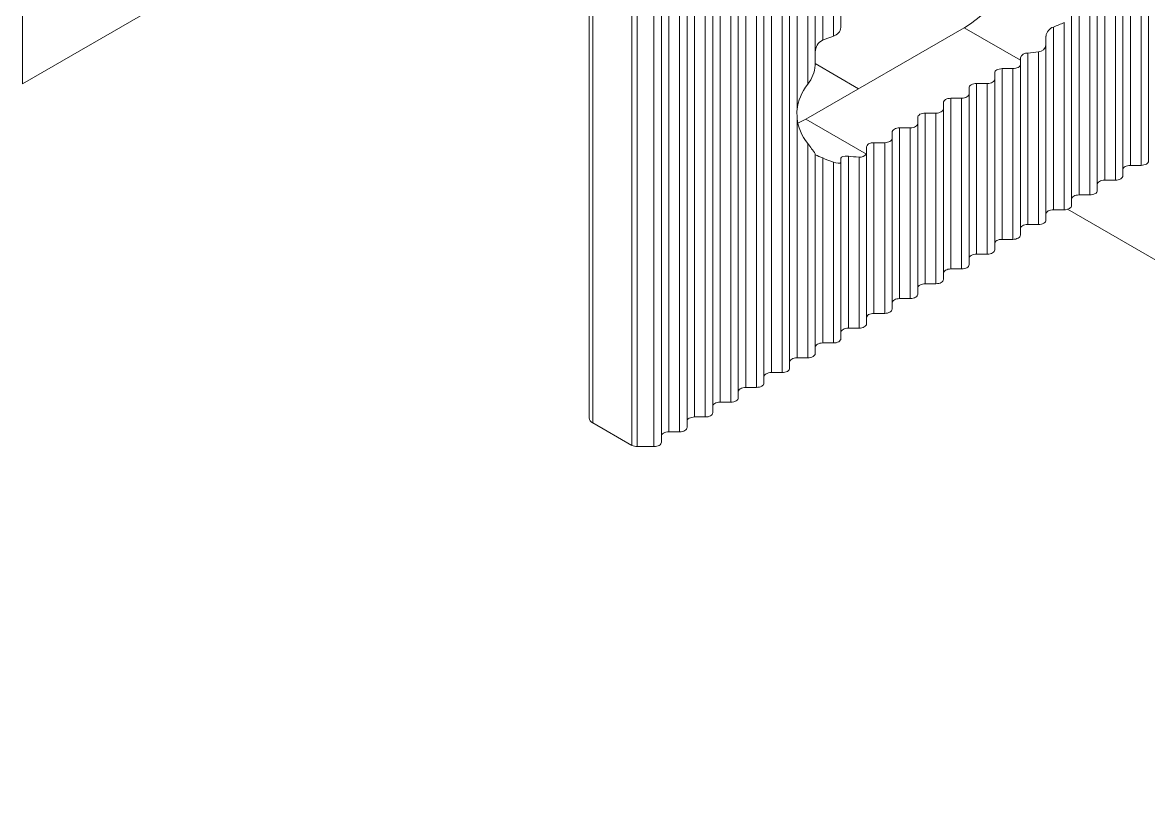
# Model space of a CAD drawing. Header units: millimetres. Extents: x 39 to 459, y 26 to 647.
# Drawn here: x 74.166 to 75.297, y 219.089 to 219.862 of the extents above; entities that cross this region are included whole.
import ezdxf

# ---------------------------------------------------------------- set-up
doc = ezdxf.new("R2010")
doc.units = ezdxf.units.MM
doc.layers.add('ANTET', color=7, linetype='Continuous')

# ---------------------------------------------------------------- blocks, each defined once
blk = doc.blocks.new('Griyaj Montajı')
at = {"color": 7, "linetype": 'Continuous', "lineweight": 15}
for p, q in [((11057.1207, 2112.4776), (11057.1207, 2111.4978)), ((11058.2336, 2112.3958), (11058.2336, 2111.4159)), ((11058.2444, 2112.3958), (11058.2444, 2111.4159)), ((11058.2519, 2112.4001), (11058.2519, 2111.4203)), ((11058.2261, 2112.3853), (11058.2261, 2111.4054)), ((11058.2078, 2112.3809), (11058.2078, 2111.4011)), ((11058.2186, 2112.3809), (11058.2186, 2111.4011)), ((11058.1928, 2112.3661), (11058.1928, 2111.3862)), ((11058.2003, 2112.3704), (11058.2003, 2111.3905)), ((11057.8913, 2112.1919), (11057.8913, 2111.2121)), ((11057.873, 2112.1876), (11057.873, 2111.2078)), ((11057.8838, 2112.1876), (11057.8838, 2111.2078)), ((11057.8472, 2112.1727), (11057.8472, 2111.1929)), ((11057.858, 2112.1727), (11057.858, 2111.1929)), ((11057.8655, 2112.1771), (11057.8655, 2111.1972)), ((11057.8215, 2112.1579), (11057.8215, 2111.178)), ((11057.8322, 2112.1579), (11057.8322, 2111.178)), ((11057.8397, 2112.1622), (11057.8397, 2111.1824)), ((11057.814, 2112.1473), (11057.814, 2111.1675)), ((11057.6899, 2112.1421), (11057.6899, 2111.1622)), ((11057.6935, 2112.1372), (11057.6935, 2111.1573)), ((11057.7957, 2112.143), (11057.7957, 2111.1632)), ((11057.8065, 2112.143), (11057.8065, 2111.1632)), ((11057.77, 2112.1281), (11057.77, 2111.1483)), ((11057.7807, 2112.1281), (11057.7807, 2111.1483)), ((11057.7882, 2112.1325), (11057.7882, 2111.1526)), ((11057.7327, 2112.1145), (11057.7327, 2111.1347)), ((11057.738, 2112.1133), (11057.738, 2111.1334)), ((11057.755, 2112.1133), (11057.755, 2111.1334)), ((11057.7625, 2112.1176), (11057.7625, 2111.1378)), ((11057.8988, 2111.9533), (11057.8988, 2111.4718)), ((11057.9095, 2111.9277), (11057.9095, 2111.4974)), ((11057.917, 2111.9174), (11057.917, 2111.5164)), ((11057.9245, 2111.9133), (11057.9245, 2111.5416)), ((11057.9353, 2111.9091), (11057.9353, 2111.5457)), ((11057.9428, 2111.9091), (11057.9428, 2111.5544)), ((11057.6899, 2111.8264), (11057.1207, 2111.4978)), ((11058.1821, 2111.6091), (11058.1821, 2111.3862)), ((11058.1746, 2111.5721), (11058.1746, 2111.3757)), ((11058.1671, 2111.5594), (11058.1671, 2111.3713)), ((11058.0668, 2111.5541), (11057.9077, 2111.4623)), ((11058.1231, 2111.5217), (11058.0668, 2111.5541)), ((11058.1563, 2111.5549), (11058.1563, 2111.3713)), ((11058.1488, 2111.5368), (11058.1488, 2111.3608)), ((11058.1306, 2111.5287), (11058.1306, 2111.3565)), ((11058.1413, 2111.5299), (11058.1413, 2111.3565)), ((11057.917, 2111.5181), (11057.9606, 2111.4929)), ((11058.1156, 2111.5131), (11058.1048, 2111.5131)), ((11058.1048, 2111.5131), (11058.1048, 2111.3416)), ((11058.1156, 2111.5131), (11058.1156, 2111.3416)), ((11058.1231, 2111.5217), (11058.1231, 2111.5174)), ((11058.1231, 2111.5174), (11058.1231, 2111.3459)), ((11058.0973, 2111.5087), (11058.0973, 2111.5025)), ((11058.0973, 2111.5025), (11058.0973, 2111.3311)), ((11058.0716, 2111.4939), (11058.0716, 2111.4877)), ((11058.0898, 2111.4982), (11058.0791, 2111.4982)), ((11058.0791, 2111.4982), (11058.0791, 2111.3267)), ((11058.0898, 2111.4982), (11058.0898, 2111.3267)), ((11058.0458, 2111.479), (11058.0458, 2111.4728)), ((11058.0641, 2111.4833), (11058.0533, 2111.4833)), ((11058.0533, 2111.4833), (11058.0533, 2111.3119)), ((11058.0641, 2111.4833), (11058.0641, 2111.3119)), ((11058.0716, 2111.4877), (11058.0716, 2111.3162)), ((11058.0383, 2111.4685), (11058.0275, 2111.4685)), ((11058.0275, 2111.4685), (11058.0275, 2111.297)), ((11058.0383, 2111.4685), (11058.0383, 2111.297)), ((11058.0458, 2111.4728), (11058.0458, 2111.3013)), ((11057.8988, 2111.4634), (11057.8988, 2111.2226)), ((11057.8996, 2111.4582), (11057.9077, 2111.4623)), ((11057.9684, 2111.4273), (11057.9077, 2111.4623)), ((11058.02, 2111.4641), (11058.02, 2111.4579)), ((11058.02, 2111.4579), (11058.02, 2111.2864)), ((11057.9943, 2111.4493), (11057.9943, 2111.443)), ((11058.0125, 2111.4536), (11058.0018, 2111.4536)), ((11058.0018, 2111.4536), (11058.0018, 2111.2821)), ((11058.0125, 2111.4536), (11058.0125, 2111.2821)), ((11057.9095, 2111.4378), (11057.9095, 2111.2226)), ((11057.9685, 2111.4344), (11057.9685, 2111.4282)), ((11057.9868, 2111.4387), (11057.976, 2111.4387)), ((11057.976, 2111.4387), (11057.976, 2111.2672)), ((11057.9868, 2111.4387), (11057.9868, 2111.2672)), ((11057.9943, 2111.443), (11057.9943, 2111.2716)), ((11057.917, 2111.4274), (11057.917, 2111.227)), ((11057.9245, 2111.4233), (11057.9245, 2111.2375)), ((11057.9503, 2111.4252), (11057.9503, 2111.2524)), ((11057.961, 2111.4243), (11057.961, 2111.2524)), ((11057.9685, 2111.4282), (11057.9685, 2111.2567)), ((11057.9353, 2111.4192), (11057.9353, 2111.2375)), ((11057.9428, 2111.4192), (11057.9428, 2111.2418)), ((11058.2336, 2111.4159), (11058.2444, 2111.4159)), ((11058.2078, 2111.4011), (11058.2186, 2111.4011)), ((11058.1821, 2111.3862), (11058.1928, 2111.3862)), ((11058.1563, 2111.3713), (11058.1671, 2111.3713)), ((11058.1704, 2111.3718), (11059.185, 2110.786)), ((11058.1306, 2111.3565), (11058.1413, 2111.3565)), ((11058.1048, 2111.3416), (11058.1156, 2111.3416)), ((11058.0791, 2111.3267), (11058.0898, 2111.3267)), ((11058.0533, 2111.3119), (11058.0641, 2111.3119)), ((11058.0275, 2111.297), (11058.0383, 2111.297)), ((11058.0018, 2111.2821), (11058.0125, 2111.2821)), ((11057.976, 2111.2672), (11057.9868, 2111.2672)), ((11057.9503, 2111.2524), (11057.961, 2111.2524)), ((11057.9245, 2111.2375), (11057.9353, 2111.2375)), ((11057.8988, 2111.2226), (11057.9095, 2111.2226)), ((11057.873, 2111.2078), (11057.8838, 2111.2078)), ((11057.8472, 2111.1929), (11057.858, 2111.1929)), ((11057.8215, 2111.178), (11057.8322, 2111.178)), ((11057.7957, 2111.1632), (11057.8065, 2111.1632)), ((11057.6935, 2111.1573), (11057.7327, 2111.1347)), ((11057.77, 2111.1483), (11057.7807, 2111.1483)), ((11057.738, 2111.1334), (11057.755, 2111.1334))]:
    blk.add_line(p, q, dxfattribs=at)
at = {"color": 7, "linetype": 'Continuous', "lineweight": 15, "flags": 128}
for points in [[(11058.1488, 2111.5368), (11058.1488, 2111.5397), (11058.1488, 2111.5427), (11058.1488, 2111.5457)], [(11058.1048, 2111.5131), (11058.1034, 2111.513), (11058.1019, 2111.5127), (11058.1006, 2111.5123), (11058.0995, 2111.5118), (11058.0986, 2111.5111), (11058.0979, 2111.5104), (11058.0975, 2111.5096), (11058.0973, 2111.5087)], [(11058.1231, 2111.5174), (11058.1229, 2111.5166), (11058.1225, 2111.5157), (11058.1218, 2111.515), (11058.1209, 2111.5143), (11058.1197, 2111.5138), (11058.1184, 2111.5134), (11058.117, 2111.5132), (11058.1156, 2111.5131)], [(11058.1231, 2111.5217), (11058.1231, 2111.5226), (11058.1231, 2111.5236)], [(11058.0973, 2111.5025), (11058.0972, 2111.5017), (11058.0967, 2111.5009), (11058.0961, 2111.5001), (11058.0951, 2111.4995), (11058.094, 2111.4989), (11058.0927, 2111.4985), (11058.0913, 2111.4983), (11058.0898, 2111.4982)], [(11058.0791, 2111.4982), (11058.0776, 2111.4981), (11058.0762, 2111.4979), (11058.0749, 2111.4975), (11058.0738, 2111.4969), (11058.0728, 2111.4963), (11058.0721, 2111.4955), (11058.0717, 2111.4947), (11058.0716, 2111.4939)], [(11058.0533, 2111.4833), (11058.0518, 2111.4832), (11058.0504, 2111.483), (11058.0491, 2111.4826), (11058.048, 2111.4821), (11058.0471, 2111.4814), (11058.0464, 2111.4807), (11058.0459, 2111.4798), (11058.0458, 2111.479)], [(11058.0716, 2111.4877), (11058.0714, 2111.4868), (11058.071, 2111.486), (11058.0703, 2111.4853), (11058.0694, 2111.4846), (11058.0682, 2111.4841), (11058.0669, 2111.4837), (11058.0655, 2111.4834), (11058.0641, 2111.4833)], [(11057.8988, 2111.4718), (11057.8987, 2111.4708), (11057.8988, 2111.4634)], [(11058.0275, 2111.4685), (11058.0261, 2111.4684), (11058.0247, 2111.4681), (11058.0234, 2111.4677), (11058.0222, 2111.4672), (11058.0213, 2111.4665), (11058.0206, 2111.4658), (11058.0202, 2111.465), (11058.02, 2111.4641)], [(11058.0458, 2111.4728), (11058.0457, 2111.4719), (11058.0452, 2111.4711), (11058.0445, 2111.4704), (11058.0436, 2111.4697), (11058.0425, 2111.4692), (11058.0412, 2111.4688), (11058.0398, 2111.4685), (11058.0383, 2111.4685)], [(11058.02, 2111.4579), (11058.0199, 2111.4571), (11058.0195, 2111.4563), (11058.0188, 2111.4555), (11058.0178, 2111.4549), (11058.0167, 2111.4543), (11058.0154, 2111.4539), (11058.014, 2111.4537), (11058.0125, 2111.4536)], [(11058.0018, 2111.4536), (11058.0003, 2111.4535), (11057.9989, 2111.4533), (11057.9976, 2111.4529), (11057.9965, 2111.4523), (11057.9955, 2111.4517), (11057.9949, 2111.4509), (11057.9944, 2111.4501), (11057.9943, 2111.4493)], [(11057.976, 2111.4387), (11057.9746, 2111.4386), (11057.9732, 2111.4384), (11057.9719, 2111.438), (11057.9707, 2111.4375), (11057.9698, 2111.4368), (11057.9691, 2111.436), (11057.9687, 2111.4352), (11057.9685, 2111.4344)], [(11057.9943, 2111.443), (11057.9941, 2111.4422), (11057.9937, 2111.4414), (11057.993, 2111.4406), (11057.9921, 2111.44), (11057.991, 2111.4395), (11057.9897, 2111.4391), (11057.9882, 2111.4388), (11057.9868, 2111.4387)], [(11057.9428, 2111.4231), (11057.9428, 2111.4233), (11057.9434, 2111.4242), (11057.9449, 2111.4248), (11057.947, 2111.4252), (11057.9495, 2111.4252), (11057.9503, 2111.4252)], [(11057.9428, 2111.4192), (11057.9428, 2111.4204), (11057.9428, 2111.4217), (11057.9428, 2111.4231)], [(11057.9353, 2111.4192), (11057.9355, 2111.4192), (11057.9378, 2111.4185), (11057.9401, 2111.4181), (11057.9419, 2111.4183), (11057.9427, 2111.4189), (11057.9428, 2111.4192)], [(11058.2261, 2111.4116), (11058.2262, 2111.4125), (11058.2267, 2111.4133), (11058.2274, 2111.414), (11058.2283, 2111.4147), (11058.2294, 2111.4152), (11058.2307, 2111.4156), (11058.2321, 2111.4159), (11058.2336, 2111.4159)], [(11058.2444, 2111.4159), (11058.2458, 2111.416), (11058.2472, 2111.4163), (11058.2485, 2111.4167), (11058.2497, 2111.4172), (11058.2506, 2111.4179), (11058.2513, 2111.4186), (11058.2517, 2111.4194), (11058.2519, 2111.4203)], [(11058.2003, 2111.3967), (11058.2005, 2111.3976), (11058.2009, 2111.3984), (11058.2016, 2111.3991), (11058.2025, 2111.3998), (11058.2037, 2111.4003), (11058.205, 2111.4007), (11058.2064, 2111.401), (11058.2078, 2111.4011)], [(11058.2186, 2111.4011), (11058.2201, 2111.4012), (11058.2215, 2111.4014), (11058.2228, 2111.4018), (11058.2239, 2111.4023), (11058.2248, 2111.403), (11058.2255, 2111.4037), (11058.226, 2111.4046), (11058.2261, 2111.4054)], [(11058.1928, 2111.3862), (11058.1943, 2111.3863), (11058.1957, 2111.3865), (11058.197, 2111.3869), (11058.1981, 2111.3875), (11058.1991, 2111.3881), (11058.1998, 2111.3889), (11058.2002, 2111.3897), (11058.2003, 2111.3905)], [(11058.1746, 2111.3819), (11058.1747, 2111.3827), (11058.1752, 2111.3835), (11058.1759, 2111.3843), (11058.1768, 2111.3849), (11058.1779, 2111.3855), (11058.1792, 2111.3859), (11058.1806, 2111.3861), (11058.1821, 2111.3862)], [(11058.1488, 2111.367), (11058.149, 2111.3678), (11058.1494, 2111.3687), (11058.1501, 2111.3694), (11058.151, 2111.3701), (11058.1522, 2111.3706), (11058.1535, 2111.371), (11058.1549, 2111.3712), (11058.1563, 2111.3713)], [(11058.1671, 2111.3713), (11058.1685, 2111.3714), (11058.17, 2111.3717), (11058.1713, 2111.3721), (11058.1724, 2111.3726), (11058.1733, 2111.3733), (11058.174, 2111.374), (11058.1744, 2111.3748), (11058.1746, 2111.3757)], [(11058.1231, 2111.3521), (11058.1232, 2111.353), (11058.1236, 2111.3538), (11058.1243, 2111.3545), (11058.1253, 2111.3552), (11058.1264, 2111.3557), (11058.1277, 2111.3561), (11058.1291, 2111.3564), (11058.1306, 2111.3565)], [(11058.1413, 2111.3565), (11058.1428, 2111.3565), (11058.1442, 2111.3568), (11058.1455, 2111.3572), (11058.1466, 2111.3577), (11058.1476, 2111.3584), (11058.1483, 2111.3591), (11058.1487, 2111.3599), (11058.1488, 2111.3608)], [(11058.1156, 2111.3416), (11058.117, 2111.3417), (11058.1184, 2111.3419), (11058.1197, 2111.3423), (11058.1209, 2111.3429), (11058.1218, 2111.3435), (11058.1225, 2111.3443), (11058.1229, 2111.3451), (11058.1231, 2111.3459)], [(11058.0973, 2111.3373), (11058.0975, 2111.3381), (11058.0979, 2111.3389), (11058.0986, 2111.3397), (11058.0995, 2111.3403), (11058.1006, 2111.3409), (11058.1019, 2111.3413), (11058.1034, 2111.3415), (11058.1048, 2111.3416)], [(11058.0716, 2111.3224), (11058.0717, 2111.3232), (11058.0721, 2111.3241), (11058.0728, 2111.3248), (11058.0738, 2111.3255), (11058.0749, 2111.326), (11058.0762, 2111.3264), (11058.0776, 2111.3266), (11058.0791, 2111.3267)], [(11058.0898, 2111.3267), (11058.0913, 2111.3268), (11058.0927, 2111.3271), (11058.094, 2111.3275), (11058.0951, 2111.328), (11058.0961, 2111.3286), (11058.0967, 2111.3294), (11058.0972, 2111.3302), (11058.0973, 2111.3311)], [(11058.0458, 2111.3075), (11058.0459, 2111.3084), (11058.0464, 2111.3092), (11058.0471, 2111.3099), (11058.048, 2111.3106), (11058.0491, 2111.3111), (11058.0504, 2111.3115), (11058.0518, 2111.3118), (11058.0533, 2111.3119)], [(11058.0641, 2111.3119), (11058.0655, 2111.3119), (11058.0669, 2111.3122), (11058.0682, 2111.3126), (11058.0694, 2111.3131), (11058.0703, 2111.3138), (11058.071, 2111.3145), (11058.0714, 2111.3153), (11058.0716, 2111.3162)], [(11058.0383, 2111.297), (11058.0398, 2111.2971), (11058.0412, 2111.2973), (11058.0425, 2111.2977), (11058.0436, 2111.2983), (11058.0445, 2111.2989), (11058.0452, 2111.2997), (11058.0457, 2111.3005), (11058.0458, 2111.3013)], [(11058.02, 2111.2927), (11058.0202, 2111.2935), (11058.0206, 2111.2943), (11058.0213, 2111.2951), (11058.0222, 2111.2957), (11058.0234, 2111.2963), (11058.0247, 2111.2967), (11058.0261, 2111.2969), (11058.0275, 2111.297)], [(11057.9943, 2111.2778), (11057.9944, 2111.2786), (11057.9949, 2111.2794), (11057.9955, 2111.2802), (11057.9965, 2111.2808), (11057.9976, 2111.2814), (11057.9989, 2111.2818), (11058.0003, 2111.282), (11058.0018, 2111.2821)], [(11058.0125, 2111.2821), (11058.014, 2111.2822), (11058.0154, 2111.2824), (11058.0167, 2111.2828), (11058.0178, 2111.2834), (11058.0188, 2111.284), (11058.0195, 2111.2848), (11058.0199, 2111.2856), (11058.02, 2111.2864)], [(11057.9685, 2111.2629), (11057.9687, 2111.2638), (11057.9691, 2111.2646), (11057.9698, 2111.2653), (11057.9707, 2111.266), (11057.9719, 2111.2665), (11057.9732, 2111.2669), (11057.9746, 2111.2672), (11057.976, 2111.2672)], [(11057.9868, 2111.2672), (11057.9882, 2111.2673), (11057.9897, 2111.2676), (11057.991, 2111.268), (11057.9921, 2111.2685), (11057.993, 2111.2692), (11057.9937, 2111.2699), (11057.9941, 2111.2707), (11057.9943, 2111.2716)], [(11057.961, 2111.2524), (11057.9625, 2111.2525), (11057.9639, 2111.2527), (11057.9652, 2111.2531), (11057.9663, 2111.2536), (11057.9673, 2111.2543), (11057.968, 2111.2551), (11057.9684, 2111.2559), (11057.9685, 2111.2567)], [(11057.9353, 2111.2375), (11057.9367, 2111.2376), (11057.9381, 2111.2378), (11057.9394, 2111.2382), (11057.9406, 2111.2388), (11057.9415, 2111.2394), (11057.9422, 2111.2402), (11057.9426, 2111.241), (11057.9428, 2111.2418)], [(11057.9428, 2111.248), (11057.9429, 2111.2489), (11057.9433, 2111.2497), (11057.944, 2111.2505), (11057.945, 2111.2511), (11057.9461, 2111.2516), (11057.9474, 2111.252), (11057.9488, 2111.2523), (11057.9503, 2111.2524)], [(11057.917, 2111.2332), (11057.9172, 2111.234), (11057.9176, 2111.2348), (11057.9183, 2111.2356), (11057.9192, 2111.2362), (11057.9203, 2111.2368), (11057.9216, 2111.2372), (11057.9231, 2111.2374), (11057.9245, 2111.2375)], [(11057.8913, 2111.2183), (11057.8914, 2111.2192), (11057.8918, 2111.22), (11057.8925, 2111.2207), (11057.8935, 2111.2214), (11057.8946, 2111.2219), (11057.8959, 2111.2223), (11057.8973, 2111.2226), (11057.8988, 2111.2226)], [(11057.9095, 2111.2226), (11057.911, 2111.2227), (11057.9124, 2111.223), (11057.9137, 2111.2234), (11057.9148, 2111.2239), (11057.9157, 2111.2246), (11057.9164, 2111.2253), (11057.9169, 2111.2261), (11057.917, 2111.227)], [(11057.8655, 2111.2034), (11057.8656, 2111.2043), (11057.8661, 2111.2051), (11057.8668, 2111.2058), (11057.8677, 2111.2065), (11057.8688, 2111.207), (11057.8701, 2111.2074), (11057.8715, 2111.2077), (11057.873, 2111.2078)], [(11057.8838, 2111.2078), (11057.8852, 2111.2079), (11057.8866, 2111.2081), (11057.8879, 2111.2085), (11057.8891, 2111.209), (11057.89, 2111.2097), (11057.8907, 2111.2104), (11057.8911, 2111.2113), (11057.8913, 2111.2121)], [(11057.858, 2111.1929), (11057.8595, 2111.193), (11057.8609, 2111.1932), (11057.8622, 2111.1936), (11057.8633, 2111.1942), (11057.8642, 2111.1948), (11057.8649, 2111.1956), (11057.8654, 2111.1964), (11057.8655, 2111.1972)], [(11057.8397, 2111.1886), (11057.8399, 2111.1894), (11057.8403, 2111.1902), (11057.841, 2111.191), (11057.8419, 2111.1916), (11057.8431, 2111.1922), (11057.8444, 2111.1926), (11057.8458, 2111.1928), (11057.8472, 2111.1929)], [(11057.814, 2111.1737), (11057.8141, 2111.1745), (11057.8146, 2111.1754), (11057.8152, 2111.1761), (11057.8162, 2111.1768), (11057.8173, 2111.1773), (11057.8186, 2111.1777), (11057.82, 2111.1779), (11057.8215, 2111.178)], [(11057.8322, 2111.178), (11057.8337, 2111.1781), (11057.8351, 2111.1784), (11057.8364, 2111.1788), (11057.8375, 2111.1793), (11057.8385, 2111.18), (11057.8392, 2111.1807), (11057.8396, 2111.1815), (11057.8397, 2111.1824)], [(11057.7882, 2111.1588), (11057.7884, 2111.1597), (11057.7888, 2111.1605), (11057.7895, 2111.1612), (11057.7904, 2111.1619), (11057.7916, 2111.1624), (11057.7929, 2111.1628), (11057.7943, 2111.1631), (11057.7957, 2111.1632)], [(11057.8065, 2111.1632), (11057.8079, 2111.1632), (11057.8094, 2111.1635), (11057.8107, 2111.1639), (11057.8118, 2111.1644), (11057.8127, 2111.1651), (11057.8134, 2111.1658), (11057.8138, 2111.1666), (11057.814, 2111.1675)], [(11057.7807, 2111.1483), (11057.7822, 2111.1484), (11057.7836, 2111.1486), (11057.7849, 2111.149), (11057.786, 2111.1496), (11057.787, 2111.1502), (11057.7877, 2111.151), (11057.7881, 2111.1518), (11057.7882, 2111.1526)], [(11057.7625, 2111.144), (11057.7626, 2111.1448), (11057.763, 2111.1456), (11057.7637, 2111.1464), (11057.7647, 2111.147), (11057.7658, 2111.1476), (11057.7671, 2111.148), (11057.7685, 2111.1482), (11057.77, 2111.1483)], [(11057.755, 2111.1334), (11057.7564, 2111.1335), (11057.7578, 2111.1338), (11057.7591, 2111.1342), (11057.7603, 2111.1347), (11057.7612, 2111.1353), (11057.7619, 2111.1361), (11057.7623, 2111.1369), (11057.7625, 2111.1378)]]:
    blk.add_lwpolyline(points, dxfattribs=at)
at = {"color": 7, "linetype": 'Continuous', "lineweight": 15}
for centre, radius, start, end in [((11057.9988, 2111.6664), 0.1312, 301.2286, 3.7662), ((11057.9324, 2111.5558), 0.0105, 285.9893, 352.5375), ((11058.1597, 2111.5445), 0.0109, 107.8506, 173.8578), ((11057.93, 2111.5298), 0.013, 115.0887, 180.1508), ((11058.1409, 2111.5379), 0.00798, 272.9987, 352.5376), ((11058.13, 2111.5215), 0.00728, 85.5886, 162.5596), ((11057.8813, 2111.5196), 0.0359, 321.9063, 354.9496), ((11057.8091, 2111.3568), 0.129, 33.1993, 38.8658), ((11057.9868, 2111.5813), 0.1698, 245.7286, 248.4755), ((11057.9624, 2111.4313), 0.00716, 258.8031, 326.0923), ((11057.966, 2111.4282), 0.00257, 339.4894, 359.9005), ((11057.6959, 2111.1628), 0.00603, 185.6782, 245.6322), ((11057.7378, 2111.1443), 0.0108, 241.9738, 271.1394)]:
    blk.add_arc(centre, radius, start, end, dxfattribs=at)
for centre, start_param, end_param in [((11058.0864, 2111.6163), 5.293591, 5.398518), ((11058.0001, 2111.4825), 2.104928, 2.206336), ((11058.1122, 2111.6014), 4.857186, 4.943243), ((11058.0258, 2111.4676), 2.723418, 3.084132), ((11058.0258, 2111.4676), 3.199054, 3.559767), ((11058.0001, 2111.4825), 4.07685, 4.178257), ((11057.9743, 2111.4973), 4.522374, 4.607843)]:
    blk.add_ellipse(centre, major_axis=(0.1273, 0), ratio=0.577382, start_param=start_param, end_param=end_param, dxfattribs=at)

msp = doc.modelspace()

# ---------------------------------------------------------------- block references
at = {"layer": 'ANTET', "color": 0}
msp.add_blockref('Griyaj Montajı', (-10982.9547, -1891.697), dxfattribs=at)

doc.saveas('drawing.dxf')
